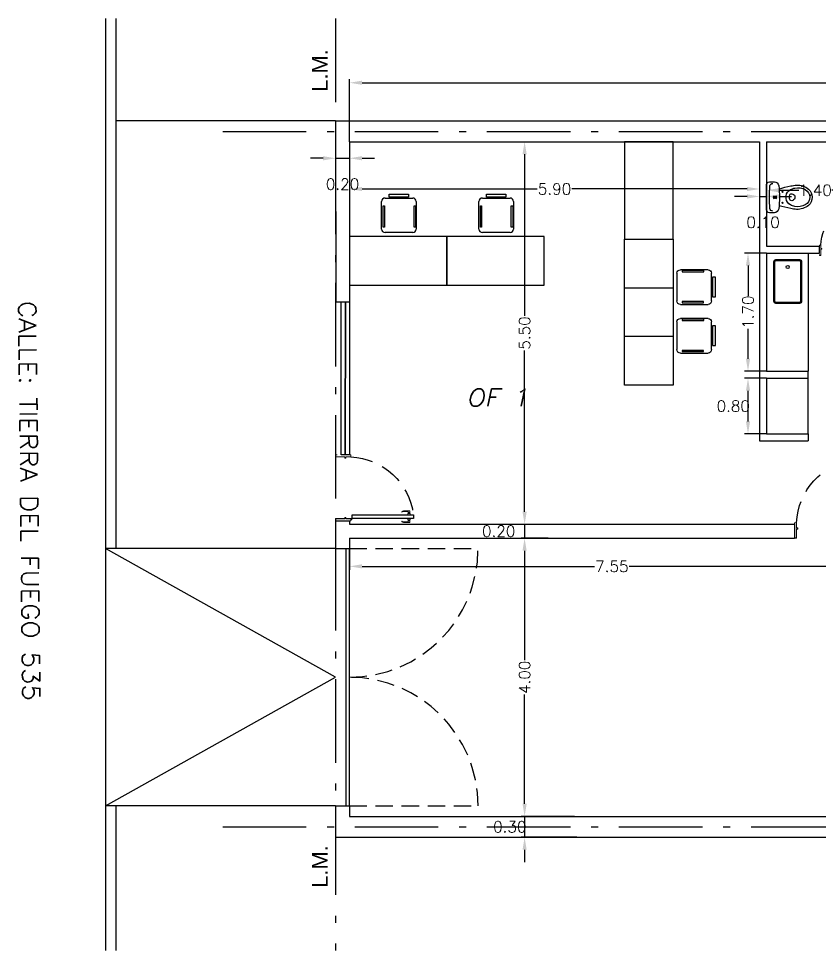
# Model space of a CAD drawing. Header units: millimetres. Extents: x 2379.5 to 2424.9, y 1754.3 to 1790.2.
# Drawn here: x 2379.51 to 2391.03, y 1776.83 to 1790.23 of the extents above; entities that cross this region are included whole.
import ezdxf

# ---------------------------------------------------------------- set-up
doc = ezdxf.new("R2010")
doc.units = ezdxf.units.MM
doc.linetypes.add('ACAD_ISO10W100', pattern=[18, 12, -3, 0, -3])
doc.linetypes.add('HIDDEN', pattern=[0.375, 0.25, -0.125])
for name, color, linetype in [('00-MURO', 1, 'Continuous'), ('00-TEXTOS', 1, 'Continuous'), ('01-COTAS', 2, 'Continuous'), ('02-TXT GENERALES', 3, 'Continuous'), ('03-PROYECCIONES', 252, 'HIDDEN'), ('04-CARPINTERIAS', 3, 'Continuous'), ('1-PB-SANT-ARTF', 252, 'Continuous'), ('EJE MEDIANEROS', 6, 'ACAD_ISO10W100'), ('Mobiliario', 251, 'Continuous'), ('Referencias - Matafuegos', 7, 'Continuous'), ('sanitarios', 252, 'Continuous')]:
    doc.layers.add(name, color=color, linetype=linetype)
doc.layers.add('OCASA_TODAS_r08$0$CARP-HERRAJES', color=9, linetype='Continuous', lineweight=15)
doc.layers.add('OCASA_TODAS_r08$0$CARP-MARCO', color=3, linetype='Continuous', lineweight=20)
doc.styles.add('COTA', font='romans.shx', dxfattribs={"height": 0.16})
doc.styles.add('ROMANS3', font='romans.shx', dxfattribs={"width": 1.15, "oblique": 12, "height": 0.25})
doc.styles.add('Tam', font='arial.ttf', dxfattribs={"height": 0.05})
doc.dimstyles.new('TOTI', dxfattribs={"dimscale": 0, "dimtxt": 0.16, "dimasz": 0.18, "dimexe": 0.05, "dimexo": 0, "dimgap": 0.005, "dimtad": 0, "dimtoh": 1, "dimzin": 0, "dimdsep": 46, "dimtxsty": 'COTA', "dimcen": 0.09, "dimclrd": 251, "dimclre": 251, "dimclrt": 3, "dimaunit": 1, "dimadec": 0, "dimazin": 0, "dimtfac": 1, "dimtmove": 2, "dimatfit": 2, "dimfxl": 1, "dimtolj": 1, "dimtzin": 0, "dimarcsym": 0})

# ---------------------------------------------------------------- blocks, each defined once
blk = doc.blocks.new('OCASA_TODAS_r08$0$P14 14')
at = {"extrusion": (1.67932e-05, 6.2673e-05, 1), "elevation": -0.002}
blk.add_lwpolyline([(-21.205, -23.509), (-21.205, -24.205), (-21.16, -24.205), (-21.16, -23.509)], close=True, dxfattribs=at)
at = {"layer": '03-PROYECCIONES'}
blk.add_arc((-21.114, -23.463, 0), 0.747, 182.3838, 263.0159, dxfattribs=at)
at = {"layer": 'OCASA_TODAS_r08$0$CARP-HERRAJES', "extrusion": (1.67932e-05, 6.2673e-05, 1)}
for p, q in [((-21.248, -24.146, 0), (-21.248, -24.094, 0)), ((-21.117, -24.146, 0), (-21.117, -24.094, 0)), ((-21.248, -24.146, 0), (-21.247, -24.164, 0)), ((-21.23, -24.164, 0), (-21.245, -24.165, 0)), ((-21.23, -24.147, 0), (-21.218, -24.146, 0)), ((-21.23, -24.164, 0), (-21.23, -24.147, 0)), ((-21.23, -24.164, 0), (-21.218, -24.165, 0)), ((-21.218, -24.167, 0), (-21.218, -24.144, 0)), ((-21.217, -24.142, 0), (-21.205, -24.142, 0)), ((-21.217, -24.169, 0), (-21.205, -24.169, 0)), ((-21.205, -24.169, 0), (-21.205, -24.142, 0)), ((-21.148, -24.142, 0), (-21.16, -24.142, 0)), ((-21.16, -24.169, 0), (-21.16, -24.142, 0)), ((-21.148, -24.169, 0), (-21.16, -24.169, 0)), ((-21.147, -24.167, 0), (-21.147, -24.144, 0)), ((-21.135, -24.147, 0), (-21.147, -24.146, 0)), ((-21.135, -24.164, 0), (-21.147, -24.165, 0)), ((-21.135, -24.164, 0), (-21.135, -24.147, 0)), ((-21.134, -24.164, 0), (-21.12, -24.165, 0)), ((-21.117, -24.146, 0), (-21.118, -24.164, 0))]:
    blk.add_line(p, q, dxfattribs=at)
at = {"layer": 'OCASA_TODAS_r08$0$CARP-HERRAJES', "extrusion": (1.67932e-05, 6.2673e-05, 1), "elevation": -0.002}
for points in [[(-21.242, -24.136), (-21.242, -24.094)], [(-21.123, -24.136), (-21.123, -24.094)]]:
    blk.add_lwpolyline(points, dxfattribs=at)
at = {"layer": 'OCASA_TODAS_r08$0$CARP-HERRAJES', "extrusion": (1.67932e-05, 6.2673e-05, 1)}
for centre, radius, start, end in [((-21.217, -24.094, -0.002), 0.0313, 137.3896, 178.2502), ((-21.217, -24.095, -0.002), 0.0256, 137.4155, 177.483), ((-21.237, -24.075, -0.002), 0.00287, 313.8484, 140.9826), ((-21.127, -24.075, -0.002), 0.00287, 39.0173, 226.1516), ((-21.148, -24.095, -0.002), 0.0256, 2.517, 42.5845), ((-21.148, -24.094, -0.002), 0.0313, 1.7498, 42.6104), ((-21.246, -24.164, -0.002), 0.0014, 182.1859, 287.2379), ((-21.231, -24.136, -0.002), 0.0112, 180.8228, 272.6712), ((-21.217, -24.144, -0.002), 0.0014, 90, 180), ((-21.217, -24.167, -0.002), 0.0014, 180, 270), ((-21.148, -24.144, -0.002), 0.0014, 360, 90), ((-21.148, -24.167, -0.002), 0.0014, 270, 360), ((-21.134, -24.136, -0.002), 0.0112, 267.3288, 359.1772), ((-21.119, -24.164, -0.002), 0.0014, 252.7621, 357.8141)]:
    blk.add_arc(centre, radius, start, end, dxfattribs=at)
at = {"layer": 'OCASA_TODAS_r08$0$CARP-MARCO'}
for p, q in [((-21.86, -23.321, 0), (-21.885, -23.321, 0)), ((-21.885, -23.321, 0), (-21.885, -23.336, 0)), ((-21.885, -23.321, 0), (-21.885, -23.338, 0)), ((-21.884, -23.338, 0), (-21.885, -23.338, 0)), ((-21.862, -23.323, 0), (-21.884, -23.323, 0)), ((-21.884, -23.323, 0), (-21.884, -23.336, 0)), ((-21.884, -23.323, 0), (-21.884, -23.338, 0)), ((-21.862, -23.426, 0), (-21.862, -23.323, 0)), ((-21.86, -23.424, 0), (-21.86, -23.321, 0)), ((-21.16, -23.424, 0), (-21.16, -23.321, 0)), ((-21.16, -23.321, 0), (-21.135, -23.321, 0)), ((-21.159, -23.426, 0), (-21.159, -23.323, 0)), ((-21.159, -23.323, 0), (-21.137, -23.323, 0)), ((-21.137, -23.323, 0), (-21.137, -23.336, 0)), ((-21.137, -23.323, 0), (-21.137, -23.338, 0)), ((-21.137, -23.338, 0), (-21.135, -23.338, 0)), ((-21.135, -23.321, 0), (-21.135, -23.336, 0)), ((-21.135, -23.321, 0), (-21.135, -23.338, 0)), ((-21.885, -23.494, 0), (-21.885, -23.478, 0)), ((-21.884, -23.478, 0), (-21.885, -23.478, 0)), ((-21.885, -23.494, 0), (-21.885, -23.479, 0)), ((-21.884, -23.493, 0), (-21.884, -23.478, 0)), ((-21.884, -23.493, 0), (-21.884, -23.479, 0)), ((-21.847, -23.426, 0), (-21.862, -23.426, 0)), ((-21.862, -23.493, 0), (-21.862, -23.438, 0)), ((-21.862, -23.438, 0), (-21.847, -23.438, 0)), ((-21.845, -23.424, 0), (-21.86, -23.424, 0)), ((-21.86, -23.494, 0), (-21.86, -23.439, 0)), ((-21.86, -23.439, 0), (-21.845, -23.439, 0)), ((-21.847, -23.438, 0), (-21.847, -23.426, 0)), ((-21.845, -23.439, 0), (-21.845, -23.424, 0)), ((-21.175, -23.439, 0), (-21.175, -23.424, 0)), ((-21.175, -23.424, 0), (-21.16, -23.424, 0)), ((-21.16, -23.439, 0), (-21.175, -23.439, 0)), ((-21.174, -23.438, 0), (-21.174, -23.426, 0)), ((-21.174, -23.426, 0), (-21.159, -23.426, 0)), ((-21.159, -23.438, 0), (-21.174, -23.438, 0)), ((-21.16, -23.494, 0), (-21.16, -23.439, 0)), ((-21.159, -23.493, 0), (-21.159, -23.438, 0)), ((-21.137, -23.493, 0), (-21.137, -23.478, 0)), ((-21.137, -23.478, 0), (-21.135, -23.478, 0)), ((-21.137, -23.493, 0), (-21.137, -23.479, 0)), ((-21.135, -23.494, 0), (-21.135, -23.478, 0)), ((-21.135, -23.494, 0), (-21.135, -23.479, 0)), ((-21.885, -23.494, 0), (-21.86, -23.494, 0)), ((-21.884, -23.493, 0), (-21.862, -23.493, 0)), ((-21.135, -23.494, 0), (-21.16, -23.494, 0)), ((-21.137, -23.493, 0), (-21.159, -23.493, 0))]:
    blk.add_line(p, q, dxfattribs=at)
blk.add_circle((-21.154, -23.501, 0), 0.006, dxfattribs=at)
blk = doc.blocks.new('A$C347B20F1')
at = {"elevation": 0}
for points in [[(175, 166, -0.029649), (185, 0, -0.029649), (175, -166, -0.379899), (112, -223), (40, -223, -0.414214), (0, -183), (0, 0), (0, 182, -0.414214), (40, 222), (112, 222, -0.379899)], [(281, -20, -0.027242), (280, 0, -0.027242), (281, 20, -0.250976), (343, 110, -0.068976), (407, 133, -0.179639), (556, 110, -0.272087), (621, 0, -0.272087), (556, -110, -0.179639), (407, -133, -0.068976), (343, -110, -0.250976)], [(333, 34, -0.283637), (348, 49, -1.233806), (348, -49, -0.283637), (333, -34, -0.129065)]]:
    blk.add_lwpolyline(points, format="xyb", close=True, dxfattribs=at)
for points in [[(89, -200, -0.382504), (49, -164, -0.027373), (40, 0, -0.027373), (49, 164, -0.382504), (89, 199, -0.382504)], [(180, 122, -0.017322), (348, 163, -0.034533), (430, 175, -0.180901), (603, 118, -0.210568), (655, 0, -0.210568), (603, -118, -0.180901), (430, -175, -0.034533), (348, -163, -0.017322), (180, -122, -0.017322)]]:
    blk.add_lwpolyline(points, format="xyb")
for centre, radius in [((120, -3, 0), 15), ((122, 0, 0), 13.5), ((122, 0, 0), 13.5), ((230, 80, 0), 7.5), ((230, -80, 0), 7.5)]:
    blk.add_circle(centre, radius)
for centre, radius, start, end in [((120, -3, 0), 25, 120, 240), ((120, -3, 0), 25, 300, 60), ((230, 80, 0), 7.5, 102.4002, 257.5998), ((230, -80, 0), 7.5, 102.4002, 257.5998)]:
    blk.add_arc(centre, radius, start, end)
blk = doc.blocks.new('IRI-OCASA-Layout R 9$0$OCA_SILLA')
at = {"linetype": 'Continuous'}
for p, q in [((0.055, 0.05), (0.055, 0.448)), ((0.105, 0.498), (0.502, 0.498)), ((0.552, 0.448), (0.552, 0.05)), ((0.502, 0), (0.105, 0))]:
    blk.add_line(p, q, dxfattribs=at)
for points in [[(0.165, 0.466), (0.165, 0.488), (0.475, 0.488), (0.475, 0.466)], [(0, 0.109), (0, 0.389), (0.043, 0.389), (0.043, 0.109)], [(0.168, 0.021), (0.168, 0.039), (0.475, 0.039), (0.475, 0.021)]]:
    blk.add_lwpolyline(points, close=True, dxfattribs=at)
for centre, start, end in [((0.105, 0.448), 90, 180), ((0.502, 0.448), 0, 90), ((0.105, 0.05), 180, 270), ((0.502, 0.05), 270, 0)]:
    blk.add_arc(centre, 0.05, start, end, dxfattribs=at)
blk = doc.blocks.new('Escritorio_1.40x0.70')
at = {"layer": 'Mobiliario'}
blk.add_lwpolyline([(0, 0), (-0.7, 0), (-0.7, -1.4), (0, -1.4)], close=True, dxfattribs=at)
at = {"layer": 'Mobiliario', "rotation": 180}
blk.add_blockref('IRI-OCASA-Layout R 9$0$OCA_SILLA', (0.606, -0.462), dxfattribs=at)
blk = doc.blocks.new('*D45')
at = {"layer": '01-COTAS', "color": 251, "lineweight": -2, "transparency": 16777216}
for p, q in [((2384.074, 1788.264), (2384.074, 1788.169)), ((2384.274, 1788.264), (2384.274, 1788.169)), ((2383.894, 1788.219), (2383.714, 1788.219)), ((2384.074, 1788.219), (2384.274, 1788.219)), ((2384.454, 1788.219), (2384.634, 1788.219))]:
    blk.add_line(p, q, dxfattribs=at)
at = {"layer": '01-COTAS', "color": 251, "transparency": 16777216}
for points in [[(2383.894, 1788.249), (2383.894, 1788.189), (2384.074, 1788.219)], [(2384.454, 1788.249), (2384.454, 1788.189), (2384.274, 1788.219)]]:
    blk.add_solid(points, dxfattribs=at)
at = {"layer": 'Defpoints', "color": 0, "transparency": 16777216}
for p in [(2384.074, 1788.264), (2384.274, 1788.264), (2384.274, 1788.219)]:
    blk.add_point(p, dxfattribs=at)
at = {"layer": '01-COTAS', "color": 3, "transparency": 16777216, "insert": (2384.174, 1787.847), "char_height": 0.16, "attachment_point": 5, "style": 'COTA'}
blk.add_mtext('\\A1;0.20', dxfattribs=at)
blk = doc.blocks.new('*D46')
at = {"layer": '01-COTAS', "color": 251, "lineweight": -2, "transparency": 16777216}
for p, q in [((2384.274, 1788.128), (2384.274, 1787.727)), ((2384.454, 1787.777), (2386.975, 1787.777)), ((2389.994, 1787.777), (2387.473, 1787.777)), ((2390.174, 1787.801), (2390.174, 1787.727))]:
    blk.add_line(p, q, dxfattribs=at)
at = {"layer": '01-COTAS', "color": 251, "transparency": 16777216}
for points in [[(2384.454, 1787.807), (2384.454, 1787.747), (2384.274, 1787.777)], [(2389.994, 1787.807), (2389.994, 1787.747), (2390.174, 1787.777)]]:
    blk.add_solid(points, dxfattribs=at)
at = {"layer": 'Defpoints', "color": 0, "transparency": 16777216}
for p in [(2384.274, 1788.128), (2390.174, 1787.801), (2390.174, 1787.777)]:
    blk.add_point(p, dxfattribs=at)
at = {"layer": '01-COTAS', "color": 3, "transparency": 16777216, "insert": (2387.224, 1787.777), "char_height": 0.16, "attachment_point": 5, "style": 'COTA'}
blk.add_mtext('\\A1;5.90', dxfattribs=at)
blk = doc.blocks.new('*D47')
at = {"layer": '01-COTAS', "color": 251, "lineweight": -2, "transparency": 16777216}
for p, q in [((2390.174, 1787.801), (2390.174, 1787.62)), ((2390.274, 1787.688), (2390.274, 1787.62)), ((2389.994, 1787.67), (2389.814, 1787.67)), ((2390.174, 1787.67), (2390.274, 1787.67)), ((2390.454, 1787.67), (2390.634, 1787.67))]:
    blk.add_line(p, q, dxfattribs=at)
at = {"layer": '01-COTAS', "color": 251, "transparency": 16777216}
for points in [[(2389.994, 1787.7), (2389.994, 1787.64), (2390.174, 1787.67)], [(2390.454, 1787.7), (2390.454, 1787.64), (2390.274, 1787.67)]]:
    blk.add_solid(points, dxfattribs=at)
at = {"layer": 'Defpoints', "color": 0, "transparency": 16777216}
for p in [(2390.174, 1787.801), (2390.274, 1787.688), (2390.274, 1787.67)]:
    blk.add_point(p, dxfattribs=at)
at = {"layer": '01-COTAS', "color": 3, "transparency": 16777216, "insert": (2390.224, 1787.298), "char_height": 0.16, "attachment_point": 5, "style": 'COTA'}
blk.add_mtext('\\A1;0.10', dxfattribs=at)
blk = doc.blocks.new('*D48')
at = {"layer": '01-COTAS', "color": 251, "lineweight": -2, "transparency": 16777216}
for p, q in [((2390.274, 1787.688), (2390.274, 1787.809)), ((2390.454, 1787.759), (2390.736, 1787.759)), ((2391.494, 1787.759), (2391.211, 1787.759)), ((2391.674, 1787.759), (2391.674, 1787.709))]:
    blk.add_line(p, q, dxfattribs=at)
at = {"layer": '01-COTAS', "color": 251, "transparency": 16777216}
for points in [[(2390.454, 1787.789), (2390.454, 1787.729), (2390.274, 1787.759)], [(2391.494, 1787.789), (2391.494, 1787.729), (2391.674, 1787.759)]]:
    blk.add_solid(points, dxfattribs=at)
at = {"layer": 'Defpoints', "color": 0, "transparency": 16777216}
for p in [(2390.274, 1787.688), (2391.674, 1787.759), (2391.674, 1787.759)]:
    blk.add_point(p, dxfattribs=at)
at = {"layer": '01-COTAS', "color": 3, "transparency": 16777216, "insert": (2390.974, 1787.759), "char_height": 0.16, "attachment_point": 5, "style": 'COTA'}
blk.add_mtext('\\A1;1.40', dxfattribs=at)
blk = doc.blocks.new('*D62')
at = {"layer": '01-COTAS', "color": 251, "lineweight": -2, "transparency": 16777216}
for p, q in [((2384.274, 1788.456), (2384.274, 1789.355)), ((2384.454, 1789.305), (2403.774, 1789.305)), ((2423.744, 1789.305), (2404.424, 1789.305)), ((2423.924, 1788.456), (2423.924, 1789.355))]:
    blk.add_line(p, q, dxfattribs=at)
at = {"layer": '01-COTAS', "color": 251, "transparency": 16777216}
for points in [[(2384.454, 1789.335), (2384.454, 1789.275), (2384.274, 1789.305)], [(2423.744, 1789.335), (2423.744, 1789.275), (2423.924, 1789.305)]]:
    blk.add_solid(points, dxfattribs=at)
at = {"layer": 'Defpoints', "color": 0, "transparency": 16777216}
for p in [(2423.924, 1789.305), (2384.274, 1788.456), (2423.924, 1788.456)]:
    blk.add_point(p, dxfattribs=at)
at = {"layer": '01-COTAS', "color": 3, "transparency": 16777216, "insert": (2404.099, 1789.305), "char_height": 0.16, "attachment_point": 5, "style": 'COTA'}
blk.add_mtext('\\A1;39.65', dxfattribs=at)
blk = doc.blocks.new('*D64')
at = {"layer": '01-COTAS', "color": 251, "lineweight": -2, "transparency": 16777216}
for p, q in [((2386.793, 1788.456), (2386.843, 1788.456)), ((2386.793, 1788.276), (2386.793, 1785.954)), ((2386.793, 1783.136), (2386.793, 1785.457)), ((2386.793, 1782.956), (2386.843, 1782.956))]:
    blk.add_line(p, q, dxfattribs=at)
at = {"layer": '01-COTAS', "color": 251, "transparency": 16777216}
for points in [[(2386.763, 1788.276), (2386.823, 1788.276), (2386.793, 1788.456)], [(2386.763, 1783.136), (2386.823, 1783.136), (2386.793, 1782.956)]]:
    blk.add_solid(points, dxfattribs=at)
at = {"layer": 'Defpoints', "color": 0, "transparency": 16777216}
for p in [(2386.793, 1788.456), (2386.793, 1782.956), (2386.793, 1782.956)]:
    blk.add_point(p, dxfattribs=at)
at = {"layer": '01-COTAS', "color": 3, "transparency": 16777216, "insert": (2386.793, 1785.706), "char_height": 0.16, "attachment_point": 5, "rotation": 90, "style": 'COTA'}
blk.add_mtext('\\A1;5.50', dxfattribs=at)
blk = doc.blocks.new('*D65')
at = {"layer": '01-COTAS', "color": 251, "lineweight": -2, "transparency": 16777216}
for p, q in [((2386.793, 1783.136), (2386.793, 1783.316)), ((2386.793, 1782.956), (2386.843, 1782.956)), ((2386.793, 1782.956), (2386.793, 1782.756)), ((2387.13, 1782.756), (2386.743, 1782.756)), ((2386.793, 1782.576), (2386.793, 1782.396))]:
    blk.add_line(p, q, dxfattribs=at)
at = {"layer": '01-COTAS', "color": 251, "transparency": 16777216}
for points in [[(2386.763, 1783.136), (2386.823, 1783.136), (2386.793, 1782.956)], [(2386.763, 1782.576), (2386.823, 1782.576), (2386.793, 1782.756)]]:
    blk.add_solid(points, dxfattribs=at)
at = {"layer": 'Defpoints', "color": 0, "transparency": 16777216}
for p in [(2386.793, 1782.956), (2386.793, 1782.756), (2387.13, 1782.756)]:
    blk.add_point(p, dxfattribs=at)
at = {"layer": '01-COTAS', "color": 3, "transparency": 16777216, "insert": (2386.42, 1782.856), "char_height": 0.16, "attachment_point": 5, "style": 'COTA'}
blk.add_mtext('\\A1;0.20', dxfattribs=at)
blk = doc.blocks.new('*D66')
at = {"layer": '01-COTAS', "color": 251, "lineweight": -2, "transparency": 16777216}
for p, q in [((2387.13, 1782.756), (2386.743, 1782.756)), ((2386.793, 1782.576), (2386.793, 1781.004)), ((2386.793, 1778.936), (2386.793, 1780.507)), ((2387.509, 1778.756), (2386.743, 1778.756))]:
    blk.add_line(p, q, dxfattribs=at)
at = {"layer": '01-COTAS', "color": 251, "transparency": 16777216}
for points in [[(2386.763, 1782.576), (2386.823, 1782.576), (2386.793, 1782.756)], [(2386.763, 1778.936), (2386.823, 1778.936), (2386.793, 1778.756)]]:
    blk.add_solid(points, dxfattribs=at)
at = {"layer": 'Defpoints', "color": 0, "transparency": 16777216}
for p in [(2387.13, 1782.756), (2386.793, 1778.756), (2387.509, 1778.756)]:
    blk.add_point(p, dxfattribs=at)
at = {"layer": '01-COTAS', "color": 3, "transparency": 16777216, "insert": (2386.793, 1780.756), "char_height": 0.16, "attachment_point": 5, "rotation": 90, "style": 'COTA'}
blk.add_mtext('\\A1;4.00', dxfattribs=at)
blk = doc.blocks.new('*D67')
at = {"layer": '01-COTAS', "color": 251, "lineweight": -2, "transparency": 16777216}
for p, q in [((2386.793, 1778.936), (2386.793, 1779.116)), ((2387.509, 1778.756), (2386.743, 1778.756)), ((2386.793, 1778.756), (2386.793, 1778.456)), ((2387.546, 1778.456), (2386.743, 1778.456)), ((2386.793, 1778.276), (2386.793, 1778.096))]:
    blk.add_line(p, q, dxfattribs=at)
at = {"layer": '01-COTAS', "color": 251, "transparency": 16777216}
for points in [[(2386.763, 1778.936), (2386.823, 1778.936), (2386.793, 1778.756)], [(2386.763, 1778.276), (2386.823, 1778.276), (2386.793, 1778.456)]]:
    blk.add_solid(points, dxfattribs=at)
at = {"layer": 'Defpoints', "color": 0, "transparency": 16777216}
for p in [(2387.509, 1778.756), (2386.793, 1778.456), (2387.546, 1778.456)]:
    blk.add_point(p, dxfattribs=at)
at = {"layer": '01-COTAS', "color": 3, "transparency": 16777216, "insert": (2386.58, 1778.606), "char_height": 0.16, "attachment_point": 5, "style": 'COTA'}
blk.add_mtext('\\A1;0.30', dxfattribs=at)
blk = doc.blocks.new('*D70')
at = {"layer": '01-COTAS', "color": 251, "lineweight": -2, "transparency": 16777216}
for p, q in [((2390.274, 1785.056), (2389.957, 1785.056)), ((2390.007, 1784.436), (2390.007, 1784.876)), ((2390.274, 1784.256), (2389.957, 1784.256))]:
    blk.add_line(p, q, dxfattribs=at)
at = {"layer": '01-COTAS', "color": 251, "transparency": 16777216}
for points in [[(2389.977, 1784.876), (2390.037, 1784.876), (2390.007, 1785.056)], [(2389.977, 1784.436), (2390.037, 1784.436), (2390.007, 1784.256)]]:
    blk.add_solid(points, dxfattribs=at)
at = {"layer": 'Defpoints', "color": 0, "transparency": 16777216}
for p in [(2390.007, 1785.056), (2390.274, 1785.056), (2390.274, 1784.256)]:
    blk.add_point(p, dxfattribs=at)
at = {"layer": '01-COTAS', "color": 3, "transparency": 16777216, "insert": (2389.795, 1784.656), "char_height": 0.16, "attachment_point": 5, "style": 'COTA'}
blk.add_mtext('\\A1;0.80', dxfattribs=at)
blk = doc.blocks.new('*D71')
at = {"layer": '01-COTAS', "color": 251, "lineweight": -2, "transparency": 16777216}
for p, q in [((2390.274, 1786.856), (2389.957, 1786.856)), ((2390.007, 1786.676), (2390.007, 1786.243)), ((2390.007, 1785.336), (2390.007, 1785.768)), ((2390.274, 1785.156), (2389.957, 1785.156))]:
    blk.add_line(p, q, dxfattribs=at)
at = {"layer": '01-COTAS', "color": 251, "transparency": 16777216}
for points in [[(2389.977, 1786.676), (2390.037, 1786.676), (2390.007, 1786.856)], [(2389.977, 1785.336), (2390.037, 1785.336), (2390.007, 1785.156)]]:
    blk.add_solid(points, dxfattribs=at)
at = {"layer": 'Defpoints', "color": 0, "transparency": 16777216}
for p in [(2390.007, 1786.856), (2390.274, 1786.856), (2390.274, 1785.156)]:
    blk.add_point(p, dxfattribs=at)
at = {"layer": '01-COTAS', "color": 3, "transparency": 16777216, "insert": (2390.007, 1786.006), "char_height": 0.16, "attachment_point": 5, "rotation": 90, "style": 'COTA'}
blk.add_mtext('\\A1;1.70', dxfattribs=at)
blk = doc.blocks.new('*D72')
at = {"layer": '01-COTAS', "color": 251, "lineweight": -2, "transparency": 16777216}
for p, q in [((2384.274, 1782.756), (2384.274, 1782.301)), ((2391.824, 1782.756), (2391.824, 1782.301)), ((2384.454, 1782.351), (2387.8, 1782.351)), ((2391.644, 1782.351), (2388.298, 1782.351))]:
    blk.add_line(p, q, dxfattribs=at)
at = {"layer": '01-COTAS', "color": 251, "transparency": 16777216}
for points in [[(2384.454, 1782.381), (2384.454, 1782.321), (2384.274, 1782.351)], [(2391.644, 1782.381), (2391.644, 1782.321), (2391.824, 1782.351)]]:
    blk.add_solid(points, dxfattribs=at)
at = {"layer": 'Defpoints', "color": 0, "transparency": 16777216}
for p in [(2384.274, 1782.756), (2391.824, 1782.756), (2391.824, 1782.351)]:
    blk.add_point(p, dxfattribs=at)
at = {"layer": '01-COTAS', "color": 3, "transparency": 16777216, "insert": (2388.049, 1782.351), "char_height": 0.16, "attachment_point": 5, "style": 'COTA'}
blk.add_mtext('\\A1;7.55', dxfattribs=at)

msp = doc.modelspace()

# ---------------------------------------------------------------- linework, layer by layer
at = {"layer": '00-MURO'}
for p, q in [((2380.764, 1790.227), (2380.764, 1776.829)), ((2380.914, 1790.227), (2380.914, 1782.606)), ((2384.074, 1788.756), (2384.075, 1786.156)), ((2384.074, 1788.756), (2424.224, 1788.756)), ((2384.274, 1788.456), (2390.174, 1788.456)), ((2384.274, 1788.456), (2384.275, 1786.156)), ((2390.174, 1788.456), (2390.174, 1784.156)), ((2390.274, 1788.456), (2390.274, 1786.956)), ((2390.274, 1788.456), (2391.674, 1788.456)), ((2390.274, 1786.956), (2391.034, 1786.956)), ((2391.034, 1786.856), (2391.034, 1786.956)), ((2390.274, 1786.856), (2391.034, 1786.856)), ((2390.274, 1786.856), (2390.274, 1785.156)), ((2384.075, 1786.156), (2384.275, 1786.156)), ((2390.274, 1785.156), (2390.874, 1785.156)), ((2390.874, 1785.056), (2390.874, 1785.156)), ((2390.274, 1785.056), (2390.874, 1785.056)), ((2390.274, 1785.056), (2390.274, 1784.256)), ((2390.274, 1784.256), (2390.874, 1784.256)), ((2390.174, 1784.156), (2390.874, 1784.156)), ((2384.074, 1783.006), (2384.274, 1783.006)), ((2384.074, 1783.006), (2384.074, 1782.606)), ((2384.274, 1783.006), (2384.274, 1782.956)), ((2384.274, 1782.956), (2390.674, 1782.956)), ((2390.674, 1782.956), (2390.674, 1782.756)), ((2384.274, 1782.756), (2390.674, 1782.756)), ((2384.274, 1782.756), (2384.274, 1782.606)), ((2384.074, 1782.606), (2380.764, 1782.606)), ((2384.074, 1782.606), (2384.274, 1782.606)), ((2380.914, 1778.906), (2380.914, 1776.829)), ((2384.074, 1778.906), (2384.274, 1778.906)), ((2384.074, 1778.906), (2384.074, 1778.456)), ((2384.274, 1778.906), (2384.274, 1778.756)), ((2384.274, 1778.756), (2408.004, 1778.756)), ((2384.074, 1778.456), (2424.224, 1778.456))]:
    msp.add_line(p, q, dxfattribs=at)
for points in [[(2384.074, 1788.756), (2380.914, 1788.756)], [(2380.764, 1778.906), (2384.074, 1780.756), (2380.764, 1782.606)], [(2384.074, 1778.906), (2380.764, 1778.906)]]:
    msp.add_lwpolyline(points, dxfattribs=at)
at = {"layer": '03-PROYECCIONES'}
for p, q in [((2384.274, 1782.606), (2386.124, 1782.606)), ((2384.274, 1778.906), (2386.124, 1778.906))]:
    msp.add_line(p, q, dxfattribs=at)
for centre, start, end in [((2384.274, 1782.606), 270, 0), ((2384.274, 1778.906), 0, 90)]:
    msp.add_arc(centre, 1.85, start, end, dxfattribs=at)
at = {"layer": '04-CARPINTERIAS'}
for p, q in [((2384.224, 1778.906), (2384.224, 1782.606)), ((2384.274, 1778.906), (2384.274, 1782.606))]:
    msp.add_line(p, q, dxfattribs=at)
for points in [[(2384.213, 1783.954), (2384.153, 1783.954), (2384.154, 1786.156), (2384.214, 1786.156)], [(2384.272, 1783.954), (2384.213, 1783.954), (2384.214, 1786.156), (2384.274, 1786.156)]]:
    msp.add_lwpolyline(points, close=True, dxfattribs=at)
at = {"layer": '1-PB-SANT-ARTF'}
for p, q in [((2390.874, 1786.856), (2390.874, 1785.156)), ((2390.874, 1784.256), (2390.874, 1785.056))]:
    msp.add_line(p, q, dxfattribs=at)
for points in [[(2390.779, 1786.732), (2390.779, 1786.162, -0.414214), (2390.749, 1786.132), (2390.409, 1786.132, -0.414214), (2390.379, 1786.162), (2390.379, 1786.732, -0.414214), (2390.409, 1786.762), (2390.749, 1786.762, -0.414214)], [(2390.764, 1786.732), (2390.764, 1786.162, -0.414214), (2390.749, 1786.147), (2390.409, 1786.147, -0.414214), (2390.394, 1786.162), (2390.394, 1786.732, -0.414214), (2390.409, 1786.747), (2390.749, 1786.747, -0.414214)]]:
    msp.add_lwpolyline(points, format="xyb", close=True, dxfattribs=at)
msp.add_circle((2390.579, 1786.656), 0.0225, dxfattribs=at)
at = {"layer": 'EJE MEDIANEROS', "ltscale": 0.1}
for p, q in [((2384.074, 1790.227), (2384.074, 1776.829)), ((2382.451, 1788.606), (2424.074, 1788.606)), ((2382.451, 1778.606), (2424.074, 1778.606))]:
    msp.add_line(p, q, dxfattribs=at)
at = {"layer": 'Mobiliario'}
msp.add_lwpolyline([(2388.931, 1788.456), (2388.231, 1788.456), (2388.231, 1787.056), (2388.931, 1787.056)], close=True, dxfattribs=at)
at = {"layer": 'Referencias - Matafuegos'}
msp.add_line((2390.874, 1784.256), (2390.874, 1784.156), dxfattribs=at)

# ---------------------------------------------------------------- block references
at = {"layer": '04-CARPINTERIAS'}
for p, xscale, yscale, zscale, rotation in [((2409.709, 1766.921, 0), -0.8533320617981718, 0.8533320617981718, 0.8533320617981718, 180), ((2354.534, 1756.234, 0), -1.266666666665515, 1.266666666665515, 1.266666666665515, 90), ((2418.395, 1753.217, 0), -1.266666666665515, 1.266666666665515, 1.266666666665515, 180)]:
    msp.add_blockref('OCASA_TODAS_r08$0$P14 14', p, dxfattribs=dict(at, xscale=xscale, yscale=yscale, zscale=zscale, rotation=rotation))
at = {"layer": 'Mobiliario', "rotation": 90.00000000000001}
for p in [(2384.274, 1787.096), (2385.674, 1787.096)]:
    msp.add_blockref('Escritorio_1.40x0.70', p, dxfattribs=at)
at = {"layer": 'Mobiliario', "xscale": -1, "rotation": 180}
for p in [(2388.931, 1785.656), (2388.931, 1784.956)]:
    msp.add_blockref('Escritorio_1.40x0.70', p, dxfattribs=at)
at = {"layer": 'sanitarios', "extrusion": (4.98724e-17, 0.090498, 0.995897), "xscale": 0.001, "yscale": 0.001, "zscale": 0.001, "rotation": 180}
msp.add_blockref('A$C347B20F1', (-2390.274, -1780.323, 161.779), dxfattribs=at)

# ---------------------------------------------------------------- texts
at = {"layer": '00-TEXTOS', "char_height": 0.225, "width": 3.0007, "attachment_point": 5, "rotation": 90, "style": 'Tam'}
for insert in [(2383.847, 1789.482), (2383.847, 1778.035)]:
    msp.add_mtext('L.M.', dxfattribs=dict(at, insert=insert))
at = {"layer": '02-TXT GENERALES', "linetype": 'Continuous', "style": 'ROMANS3', "width": 1.1}
msp.add_text('CALLE: TIERRA DEL FUEGO 535', height=0.25, rotation=270.585, dxfattribs=at).set_placement((2379.512, 1786.167))
at = {"layer": '02-TXT GENERALES', "insert": (2384.153, 1784.902), "char_height": 0.25, "width": 4.50096, "attachment_point": 1, "style": 'ROMANS3'}
msp.add_mtext('\\pxqc;{\\W1.1;OF 1}', dxfattribs=at)

# ---------------------------------------------------------------- dimensions: what is measured, and where the dimension line sits
at = {"layer": '01-COTAS'}
for base, p1, p2, picture, middle in [((2423.924, 1789.305), (2384.274, 1788.456), (2423.924, 1788.456), '*D62', (2404.099, 1789.305)), ((2384.274, 1788.219), (2384.074, 1788.264), (2384.274, 1788.264), '*D45', (2384.174, 1787.847)), ((2390.174, 1787.777), (2384.274, 1788.128), (2390.174, 1787.801), '*D46', (2387.224, 1787.777)), ((2391.674, 1787.759), (2390.274, 1787.688), (2391.674, 1787.759), '*D48', (2390.974, 1787.759)), ((2390.274, 1787.67), (2390.174, 1787.801), (2390.274, 1787.688), '*D47', (2390.224, 1787.298)), ((2391.824, 1782.351), (2384.274, 1782.756), (2391.824, 1782.756), '*D72', (2388.049, 1782.351))]:
    dim = msp.add_linear_dim(base=base, p1=p1, p2=p2, dimstyle='TOTI', override={"dimscale": 1}, dxfattribs=at)
    dim.commit()
    dim.dimension.update_dxf_attribs({"geometry": picture, "text_midpoint": middle})
for base, p1, p2, picture, middle in [((2386.793, 1782.956), (2386.793, 1788.456), (2386.793, 1782.956), '*D64', (2386.793, 1785.706)), ((2390.007, 1786.856), (2390.274, 1785.156), (2390.274, 1786.856), '*D71', (2390.007, 1786.006)), ((2390.007, 1785.056), (2390.274, 1784.256), (2390.274, 1785.056), '*D70', (2389.795, 1784.656)), ((2386.793, 1782.756), (2386.793, 1782.956), (2387.13, 1782.756), '*D65', (2386.42, 1782.856)), ((2386.793, 1778.756), (2387.13, 1782.756), (2387.509, 1778.756), '*D66', (2386.793, 1780.756)), ((2386.793, 1778.456), (2387.509, 1778.756), (2387.546, 1778.456), '*D67', (2386.58, 1778.606))]:
    dim = msp.add_linear_dim(base=base, p1=p1, p2=p2, angle=90, dimstyle='TOTI', override={"dimscale": 1}, dxfattribs=at)
    dim.commit()
    dim.dimension.update_dxf_attribs({"geometry": picture, "text_midpoint": middle})

doc.saveas('drawing.dxf')
